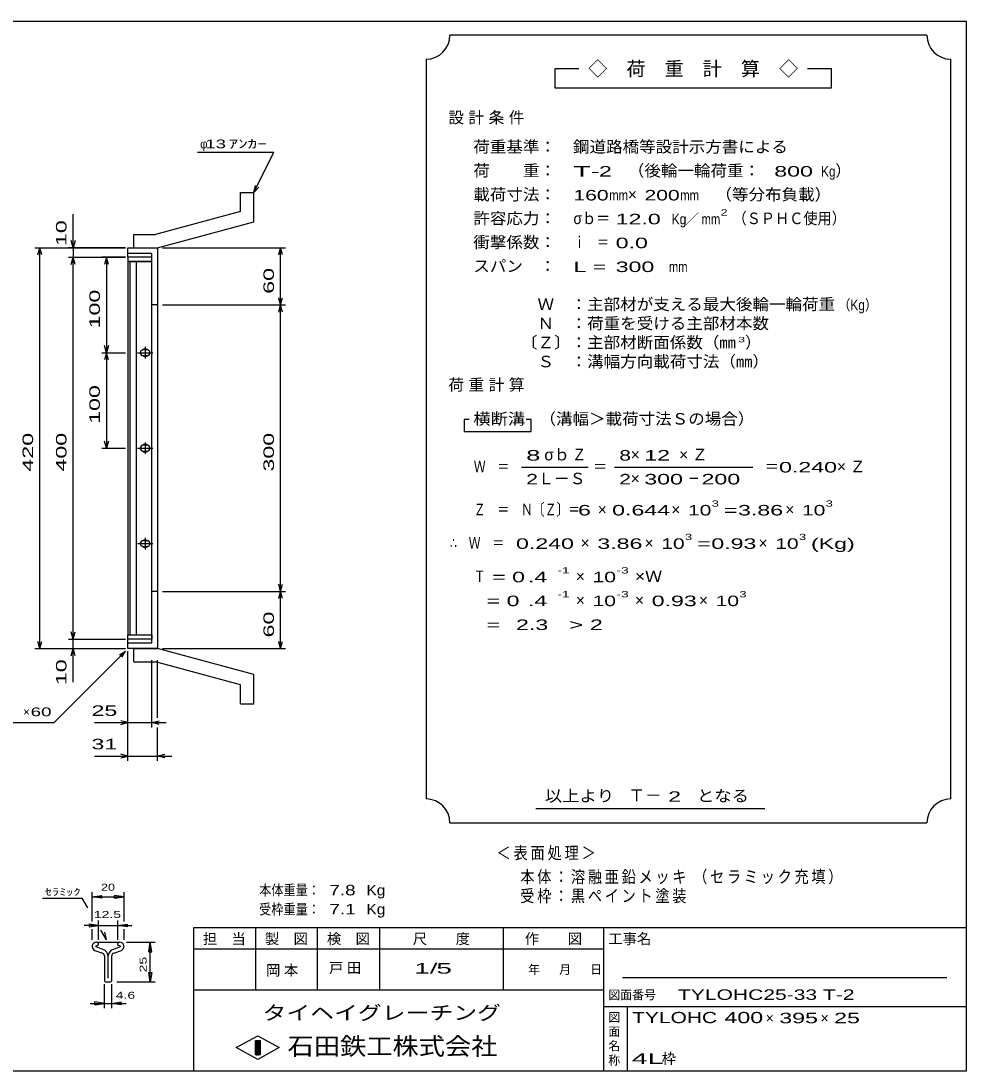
# Model space of a CAD drawing. Units: millimetres, scale not verified. Extents: x -910 to 862, y -642 to 530.
# Drawn here: x -129 to 862, y -570 to 530 of the extents above; entities that cross this region are included whole.
import ezdxf
from ezdxf.enums import TextEntityAlignment as Align

# ---------------------------------------------------------------- set-up
doc = ezdxf.new("R2010")
doc.units = ezdxf.units.MM
doc.header["$LTSCALE"] = 5
for name, color, linetype, lineweight in [('0_2', 150, 'Continuous', 25), ('16', 3, 'Continuous', 25), ('19', 6, 'Continuous', 25), ('22', 4, 'Continuous', 25), ('32', 4, 'Continuous', 25)]:
    doc.layers.add(name, color=color, linetype=linetype, lineweight=lineweight)
doc.styles.add('ベクトル', font='')
doc.styles.get('ベクトル').set_extended_font_data('ベクトル')

msp = doc.modelspace()

# ---------------------------------------------------------------- linework, layer by layer
at = {"layer": '0_2'}
for p, q in [((-868, 529.5), (862, 529.5)), ((862, 529.5), (862, -570.5)), ((862, -420.5), (52, -420.5)), ((52, -420.5), (52, -570.5)), ((117, -420.5), (117, -485.5)), ((182, -485.5), (182, -420.5)), ((247, -420.5), (247, -485.5)), ((377, -485.5), (377, -420.5)), ((482, -420.5), (482, -570.5)), ((482, -443), (52, -443)), ((842, -473), (502, -473)), ((52, -485.5), (482, -485.5)), ((482, -503), (862, -503)), ((507, -570.5), (507, -503)), ((97, -546), (119.5, -533.5)), ((117, -538.5), (122, -538.5)), ((117, -553.5), (117, -538.5)), ((117, -538.5), (118, -538.5)), ((118, -538.5), (118, -553.5)), ((119, -553.5), (119, -538.5)), ((119, -538.5), (120, -538.5)), ((119.5, -533.5), (142, -546)), ((120, -538.5), (120, -553.5)), ((121, -553.5), (121, -538.5)), ((121, -538.5), (122, -538.5)), ((122, -538.5), (122, -553.5)), ((122, -538.5), (122, -553.5)), ((119.5, -558.5), (97, -546)), ((142, -546), (119.5, -558.5)), ((122, -553.5), (117, -553.5)), ((118, -553.5), (119, -553.5)), ((120, -553.5), (121, -553.5)), ((862, -570.5), (-868, -570.5))]:
    msp.add_line(p, q, dxfattribs=at)
at = {"layer": '16'}
for p, q in [((8.5, 282), (-16.5, 282)), ((-16.5, 282), (-16.5, 277.5)), ((-16.5, 277.5), (8.5, 277.5)), ((-16.5, 277.5), (-16.5, -113.5)), ((8.5, 277.5), (-16.5, 277.5)), ((-14.5, 277.5), (-14.5, -113.5)), ((-7.5, -113.5), (-7.5, 277.5)), ((8.5, 277.5), (8.5, 282)), ((8.5, -113.5), (8.5, 277.5)), ((1.5, 188), (1.5, 176)), ((-6.5, 182), (9.5, 182)), ((3.5, 185), (-0.5, 185)), ((-0.5, 179), (3.5, 179)), ((1.5, 88), (1.5, 76)), ((-6.5, 82), (9.5, 82)), ((3.5, 85), (-0.5, 85)), ((-0.5, 79), (3.5, 79)), ((-6.5, -18), (9.5, -18)), ((3.5, -15), (-0.5, -15)), ((-0.5, -21), (3.5, -21)), ((1.5, -12), (1.5, -24)), ((-16.5, -113.5), (8.5, -113.5)), ((-16.5, -118), (-16.5, -113.5)), ((-16.5, -113.5), (8.5, -113.5)), ((8.5, -118), (-16.5, -118)), ((8.5, -113.5), (8.5, -118))]:
    msp.add_line(p, q, dxfattribs=at)
for centre, radius, start, end in [((-0.5, 182), 3, 90, 270), ((1.5, 182), 4, 46.6, 133.4), ((1.5, 182), 4, 226.6, 313.4), ((3.5, 182), 3, 270, 90), ((-0.5, 82), 3, 90, 270), ((1.5, 82), 4, 46.6, 133.4), ((1.5, 82), 4, 226.6, 313.4), ((3.5, 82), 3, 270, 90), ((-0.5, -18), 3, 90, 270), ((1.5, -18), 4, 46.6, 133.4), ((1.5, -18), 4, 226.6, 313.4), ((3.5, -18), 3, 270, 90)]:
    msp.add_arc(centre, radius, start, end, dxfattribs=at)
at = {"layer": '19'}
for p, q in [((101.5, 350), (115.5, 350)), ((101.5, 330), (101.5, 350)), ((115.5, 319), (115.5, 350)), ((101.5, 330), (12.5, 306)), ((14.5, 292), (115.5, 319)), ((-10.5, 306), (12.5, 306)), ((-10.5, 292), (-10.5, 306)), ((-16.5, 282), (-16.5, 292)), ((-16.5, 292), (13.5, 292)), ((8.5, 286), (-16.5, 286)), ((-10.5, 292), (14.5, 292)), ((8.5, -122), (8.5, 286)), ((13.5, 292), (14.5, 291)), ((14.5, 291), (14.5, -127)), ((14.5, 232), (8.5, 232)), ((14.5, -68), (8.5, -68)), ((-16.5, -128), (-16.5, -118)), ((-16.5, -122), (8.5, -122)), ((13.5, -128), (-16.5, -128)), ((-10.5, -128), (14.5, -128)), ((-10.5, -142), (-10.5, -128)), ((14.5, -127), (13.5, -128)), ((115.5, -155), (14.5, -128)), ((-10.5, -142), (12.5, -142)), ((101.5, -166), (12.5, -142)), ((115.5, -186), (115.5, -155)), ((101.5, -186), (101.5, -166)), ((101.5, -186), (115.5, -186))]:
    msp.add_line(p, q, dxfattribs=at)
at = {"layer": '22'}
for p, q in [((821, 514.5), (321, 514.5)), ((296, 489.5), (296, -285.5)), ((846, -285.5), (846, 489.5)), ((456, 479.5), (431, 479.5)), ((431, 479.5), (431, 459.5)), ((721, 479.5), (696, 479.5)), ((721, 459.5), (721, 479.5)), ((431, 459.5), (721, 459.5)), ((56.5, 392), (136.5, 392)), ((115.5, 350), (136.5, 392)), ((115.5, 350), (117, 357.3)), ((115.5, 350), (120.5, 355.5)), ((-74, 292), (-74, 327)), ((-74, 292), (-76, 299.5)), ((-72, 299.5), (-74, 292)), ((-114, 292), (-19, 292)), ((-111, 284.5), (-109, 292)), ((-107, 284.5), (-109, 292)), ((-109, -128), (-109, 292)), ((-19, 292), (-79, 292)), ((-74, 292), (-74, 282)), ((19.5, 292), (148.5, 292)), ((141.5, 284.5), (143.5, 292)), ((145.5, 284.5), (143.5, 292)), ((143.5, 232), (143.5, 292)), ((-79, 282), (-19, 282)), ((-76, 274.5), (-74, 282)), ((-72, 274.5), (-74, 282)), ((-74, -118), (-74, 282)), ((-19, 282), (-44, 282)), ((-39, 282), (-41, 274.5)), ((-37, 274.5), (-39, 282)), ((-39, 282), (-39, 182)), ((19.5, 232), (148.5, 232)), ((143.5, 232), (141.5, 239.5)), ((141.5, 224.5), (143.5, 232)), ((143.5, 232), (145.5, 239.5)), ((145.5, 224.5), (143.5, 232)), ((143.5, -68), (143.5, 232)), ((-39, 182), (-41, 189.5)), ((-37, 189.5), (-39, 182)), ((-44, 182), (-19, 182)), ((-39, 182), (-41, 174.5)), ((-37, 174.5), (-39, 182)), ((-39, 182), (-39, 82)), ((341, 112), (336, 112)), ((336, 112), (336, 99.5)), ((406, 112), (401, 112)), ((406, 99.5), (406, 112)), ((336, 99.5), (406, 99.5)), ((-39, 82), (-41, 89.5)), ((-37, 89.5), (-39, 82)), ((-44, 82), (-19, 82)), ((396, 62), (466, 62)), ((493.5, 62), (638.5, 62)), ((143.5, -68), (141.5, -60.5)), ((143.5, -68), (145.5, -60.5)), ((19.5, -68), (148.5, -68)), ((141.5, -75.5), (143.5, -68)), ((145.5, -75.5), (143.5, -68)), ((143.5, -128), (143.5, -68)), ((-109, -128), (-111, -120.5)), ((-109, -128), (-107, -120.5)), ((-79, -118), (-19, -118)), ((-74, -118), (-76, -110.5)), ((-74, -118), (-72, -110.5)), ((-74, -128), (-74, -118)), ((143.5, -128), (141.5, -120.5)), ((143.5, -128), (145.5, -120.5)), ((-114, -128), (-19, -128)), ((-94, -205.5), (-19, -130.5)), ((-79, -128), (-19, -128)), ((-76, -135.5), (-74, -128)), ((-72, -135.5), (-74, -128)), ((-74, -163), (-74, -128)), ((-25.5, -134.5), (-19, -130.5)), ((-23, -137), (-19, -130.5)), ((-16.5, -210.5), (-16.5, -130.5)), ((-16.5, -245.5), (-16.5, -130.5)), ((19.5, -128), (148.5, -128)), ((8.5, -210.5), (8.5, -140)), ((14.5, -200.5), (14.5, -140)), ((-194, -205.5), (-94, -205.5)), ((-51.5, -205.5), (-16.5, -205.5)), ((-16.5, -205.5), (-24, -203.5)), ((-24, -207.5), (-16.5, -205.5)), ((-16.5, -205.5), (8.5, -205.5)), ((8.5, -205.5), (16, -203.5)), ((16, -207.5), (8.5, -205.5)), ((8.5, -205.5), (23.5, -205.5)), ((14.5, -245.5), (14.5, -210.5)), ((-51.5, -240.5), (-16.5, -240.5)), ((-16.5, -240.5), (-24, -238.5)), ((-24, -242.5), (-16.5, -240.5)), ((-16.5, -240.5), (14.5, -240.5)), ((14.5, -240.5), (22, -238.5)), ((22, -242.5), (14.5, -240.5)), ((14.5, -240.5), (29.5, -240.5)), ((411, -295.5), (651, -295.5)), ((321, -310.5), (821, -310.5))]:
    msp.add_line(p, q, dxfattribs=at)
for centre, start, end in [((296, 514.5), 270, 0), ((846, 514.5), 180, 270), ((296, -310.5), 0, 90), ((846, -310.5), 90, 180)]:
    msp.add_arc(centre, 25, start, end, dxfattribs=at)
at = {"layer": '32'}
for p, q in [((-54, -414), (-54, -383)), ((-20.667, -414), (-20.667, -383)), ((-106.167, -389.5), (-64.5, -389.5)), ((-58.667, -399.5), (-64.5, -389.5)), ((-54, -388), (-44, -386.5)), ((-44, -389.5), (-54, -388)), ((-54, -388), (-20.667, -388)), ((-44, -389.5), (-44, -386.5)), ((-20.667, -388), (-30.667, -386.5)), ((-30.667, -389.5), (-30.667, -386.5)), ((-30.667, -389.5), (-20.667, -388)), ((-47.333, -418), (-62.333, -418)), ((-47.333, -418), (-57.333, -416.5)), ((-57.333, -416.5), (-57.333, -419.5)), ((-57.333, -419.5), (-47.333, -418)), ((-47.333, -433), (-47.333, -413)), ((-47.333, -418), (-27.333, -418)), ((-27.333, -413), (-27.333, -433)), ((-27.333, -418), (-17.333, -416.5)), ((-17.333, -419.5), (-27.333, -418)), ((-27.333, -418), (-12.333, -418)), ((-17.333, -416.5), (-17.333, -419.5)), ((-54, -433), (-54, -422)), ((-39, -433), (-44.833, -423)), ((-39, -433), (-40.833, -425.167)), ((-20.667, -433), (-20.667, -422)), ((-49.767, -439.354), (-47.367, -438.188)), ((-48.85, -435.5), (-25.433, -435.5)), ((-47.367, -438.188), (-47.367, -437.804)), ((-27.334, -437.804), (-27.334, -438.188)), ((-27.334, -438.188), (-24.934, -439.354)), ((-18.167, -435.5), (11.833, -435.5)), ((5.333, -445.5), (6.833, -435.5)), ((8.333, -445.5), (6.833, -435.5)), ((6.833, -477.167), (6.833, -435.5)), ((-51.298, -444.132), (-43.181, -446.982)), ((-42.832, -443.047), (-50.032, -440.514)), ((-41.184, -449.82), (-41.184, -476.02)), ((-37.333, -473.35), (-37.333, -449.9)), ((-33.517, -476.02), (-33.517, -449.82)), ((-24.669, -440.514), (-31.869, -443.047)), ((-31.52, -446.982), (-23.403, -444.132)), ((5.333, -445.5), (8.333, -445.5)), ((6.833, -477.167), (5.333, -467.167)), ((5.333, -467.167), (8.333, -467.167)), ((8.333, -467.167), (6.833, -477.167)), ((-41.167, -504.667), (-41.167, -479.667)), ((-40.017, -477.186), (-34.684, -477.186)), ((-33.5, -504.667), (-33.5, -479.667)), ((-28.167, -477.167), (11.833, -477.167)), ((-56.167, -499.667), (-41.167, -499.667)), ((-41.167, -499.667), (-51.167, -498.167)), ((-51.167, -501.167), (-51.167, -498.167)), ((-51.167, -501.167), (-41.167, -499.667)), ((-41.167, -499.667), (-33.5, -499.667)), ((-33.5, -499.667), (-23.5, -498.167)), ((-23.5, -501.167), (-33.5, -499.667)), ((-33.5, -499.667), (-18.5, -499.667)), ((-23.5, -501.167), (-23.5, -498.167))]:
    msp.add_line(p, q, dxfattribs=at)
for centre, radius, start, end in [((-49.517, -440), 4.5, 90.98, 246.68), ((-49.491, -440.027), 0.733, 111.91, 222.33), ((-49.781, -437.91), 2.417, 2.5, 85.55), ((-24.92, -437.91), 2.417, 94.45, 177.5), ((-25.184, -440), 4.5, 293.32, 89.02002), ((-25.21, -440.027), 0.733, 317.67, 68.08999), ((-44.181, -449.816), 3, 0, 70.58), ((-44.983, -450.405), 7.667, 3.78, 73.7), ((-29.718, -450.405), 7.667, 106.3, 176.22), ((-30.52, -449.816), 3, 109.42, 180), ((-40.017, -476.02), 1.167, 180, 270), ((-34.684, -476.02), 1.167, 270, 0)]:
    msp.add_arc(centre, radius, start, end, dxfattribs=at)

# ---------------------------------------------------------------- texts
at = {"layer": '0_2', "style": 'ベクトル'}
for s, height, p in [('担\u3000当', 11, (62, -432)), ('製\u3000図', 11, (127, -432)), ('検\u3000図', 11, (192, -432)), ('尺\u3000\u3000度', 11, (282, -432)), ('作\u3000\u3000図', 11, (399.5, -432)), ('工事名', 11, (487, -432)), ('年', 9.164, (403, -464.25)), ('月', 9.164, (435.5, -464.25)), ('日', 9.164, (468, -464.25)), ('図面番号', 9.164, (487, -490.75)), ('図', 9.164, (487, -514.25)), ('面', 9.164, (487, -529.25)), ('名', 9.164, (487, -544.25)), ('称', 9.164, (487, -559.25))]:
    msp.add_text(s, height=height, dxfattribs=at).set_placement(p, align=Align.MIDDLE_LEFT)
at = {"layer": '0_2', "color": 222, "style": 'ベクトル'}
for s, height, width, p in [('タイヘイグレーチング', 14.66, 1.25, (124.5, -509.5)), ('石田鉄工株式会社', 18.33, 1.1, (150.75, -544.5))]:
    msp.add_text(s, height=height, dxfattribs=dict(at, width=width)).set_placement(p, align=Align.MIDDLE_LEFT)
at = {"layer": '22', "color": 2, "style": 'ベクトル'}
for s, height, p in [('◇\u3000荷\u3000重\u3000計\u3000算\u3000◇', 14.66, (466, 479.5)), ('φ', 9.164, (59, 400.75)), ('）', 12.1, (725, 372.75)), ('×', 12.1, (507.5, 347.75)), ('／', 11, (567.25, 322)), ('）', 12.1, (630.5, 192.75)), ('σｂ', 12.1, (420, 75.25)), ('×', 12.1, (510.5, 75.25)), ('Ｌ－Ｓ', 12.1, (413.5, 50.25)), ('×', 12.1, (510.5, 50.25)), ('×', 12.1, (476, 17.75)), ('×', 12.1, (553, 17.75)), ('×', 12.1, (672.5, 17.75)), ('×', 12.1, (458, -17.25)), ('×', 12.1, (525, -17.25)), ('×', 12.1, (644.5, -17.25)), ('×', 12.1, (453, -52.25)), ('×', 12.1, (453, -77.25)), ('×', 12.1, (515, -77.25)), ('×', 12.1, (582, -77.25)), ('×', 9.164, (-126.5, -194.25)), ('Ｔ－', 12.83, (508, -281.75)), ('×', 11, (652, -515)), ('×', 11, (709.5, -515)), ('枠', 11, (543, -557.5))]:
    msp.add_text(s, height=height, dxfattribs=at).set_placement(p, align=Align.MIDDLE_LEFT)
for s, height, width, p in [(' 13 ', 9.164, 1.6, (59, 400.75)), ('ｱﾝｶｰ', 9.164, 1.6, (89, 400.75)), ('荷重基準：\u3000', 12.1, 1.05, (345.5, 397.75)), ('鋼道路橋等設計示方書による', 12.1, 1.05, (450, 397.75)), ('荷\u3000\u3000重：\u3000', 12.1, 1.05, (345.5, 372.75)), ('T-', 11, 2, (450.5, 372)), (' 2 ', 11, 1.65, (470.5, 372)), ('（後輪一輪荷重：', 12.1, 1.05, (507.5, 372.75)), ('  800', 11, 1.65, (647.5, 372)), ('Kg', 11, 0.85, (710, 372)), ('載荷寸法：\u3000', 12.1, 1.05, (345.5, 347.75)), ('160', 11, 1.5, (450.5, 347)), ('200', 11, 1.5, (525, 347)), ('\u3000（等分布負載）', 12.1, 1.05, (582, 347.75)), ('mm', 11, 0.8, (488, 347)), ('mm', 11, 0.8, (562.5, 347)), ('許容応力：\u3000', 12.1, 1.05, (345.5, 322.75)), ('2', 6.598, 1.5, (604.75, 329)), ('（ＳＰＨＣ使用）', 12.1, 0.9, (617.25, 322.75)), ('σｂ＝', 12.1, 0.9, (450.5, 322.75)), (' 12.0', 11, 1.65, (488, 322)), ('Kg', 11, 0.85, (553.5, 322)), ('mm', 11, 0.8, (584.75, 322)), ('衝撃係数：\u3000', 12.1, 1.05, (345.5, 297.75)), ('ｉ\u3000＝', 12.1, 0.75, (450.5, 297.75)), (' 0.0', 11, 1.65, (488, 297)), ('スパン\u3000：\u3000', 12.1, 1.05, (345.5, 272.75)), ('L =', 11, 1.65, (450.5, 272)), (' 300 ', 11, 1.65, (488, 272)), ('mm', 11, 0.8, (550.5, 272)), ('\u3000Ｗ\u3000：主部材が支える最大後輪一輪荷重', 12.1, 1.05, (395.5, 232.75)), ('（Kg）', 11, 0.85, (728, 232)), ('\u3000Ｎ\u3000：荷重を受ける主部材本数', 12.1, 1.05, (395.5, 212.75)), ('〔Ｚ〕：主部材断面係数（㎜', 12.1, 1.05, (395.5, 192.75)), ('3', 5.499, 1.8, (623, 195.75)), ('\u3000Ｓ\u3000：溝幅方向載荷寸法（㎜）', 12.1, 1.05, (395.5, 172.75)), ('横断溝', 12.1, 1.1, (345.5, 112.75)), ('\u3000（溝幅＞載荷寸法Ｓの場合）', 12.1, 1.05, (397.5, 112.75)), ('8', 11, 1.8, (401, 74.5)), ('Ｚ', 12.1, 0.9, (449, 75.25)), ('8', 11, 1.5, (498.5, 74.5)), (' 12 ', 11, 1.65, (518, 74.5)), ('Ｗ\u3000＝', 12.1, 0.75, (346, 62.75)), ('0.240', 11, 1.65, (666, 62)), ('2', 11, 1.5, (401, 49.5)), ('＝', 12.1, 0.9, (471, 62.75)), ('2', 11, 1.5, (498.5, 49.5)), (' 300 ', 11, 1.65, (518, 49.5)), (' 200 ', 11, 1.65, (578, 49.5)), ('＝', 12.1, 0.9, (651, 62.75)), ('－', 12.1, 0.75, (570.5, 50.25)), ('Ｚ\u3000＝\u3000Ｎ〔Ｚ〕＝', 12.1, 0.75, (346, 17.75)), (' 6 ', 11, 1.65, (448.5, 17)), ('0.644', 11, 1.65, (491, 17)), ('10', 11, 1.5, (570.5, 17)), ('3', 6.598, 1.5, (595.5, 24)), ('3.86', 11, 1.65, (623, 17)), ('10', 11, 1.5, (690, 17)), ('3', 6.598, 1.5, (715, 24)), ('=', 11, 1.7, (608, 17)), ('3', 6.598, 1.5, (567.5, -11)), ('3', 6.598, 1.5, (687, -11)), ('∴\u3000Ｗ\u3000＝', 12.1, 0.75, (321, -17.25)), (' 0.240', 11, 1.65, (383.5, -18)), ('3.86', 11, 1.65, (475.5, -18)), ('10', 11, 1.5, (542.5, -18)), ('=', 11, 1.7, (580, -18)), ('0.93', 11, 1.65, (595, -18)), ('10', 11, 1.5, (662, -18)), ('(Kg)', 11, 1.65, (699.5, -18)), ('-1', 6.598, 1.65, (433.5, -46)), ('-3', 6.598, 1.65, (495.5, -46)), ('Ｔ', 12.1, 0.75, (346, -52.25)), (' = 0', 11, 1.65, (358.5, -53)), (' .4 ', 11, 1.65, (396, -53)), ('10', 11, 1.5, (470.5, -53)), ('×Ｗ', 12.1, 1.1, (515, -52.25)), ('  = 0', 11, 1.65, (346, -78)), (' .4 ', 11, 1.65, (396, -78)), ('-1', 6.598, 1.65, (433.5, -71)), ('10', 11, 1.5, (470.5, -78)), ('-3', 6.598, 1.65, (495.5, -71)), ('0.93', 11, 1.65, (532.5, -78)), ('10', 11, 1.5, (599.5, -78)), ('3', 6.598, 1.5, (624.5, -71)), (' 2.3', 11, 1.65, (383.5, -103)), (' 2 ', 11, 1.65, (461, -103)), ('  =', 11, 1.65, (346, -103)), ('>', 11, 1.7, (446, -103)), (' 60 ', 9.164, 1.6, (-124, -194.25)), (' 25 ', 11, 1.65, (-61.5, -193)), (' 31 ', 11, 1.65, (-61.5, -228)), ('以上より\u3000', 12.1, 1.1, (420.5, -282.25)), (' 2 ', 11, 1.65, (543, -283)), ('となる', 12.1, 1.1, (580, -282.25)), ('本体重量：', 11, 0.85, (121, -381)), ('  7.8', 11, 1.35, (183.5, -381)), ('Kg', 11, 1.1, (233.5, -381)), ('受枠重量：', 11, 0.85, (121, -401)), ('  7.1', 11, 1.35, (183.5, -401)), ('Kg', 11, 1.1, (233.5, -401)), ('1/', 11, 2, (283.5, -463)), (' 5 ', 11, 2, (298.5, -463)), ('TYLOHC25-33 T-2', 11, 1.5, (560, -490.5)), ('TYLOHC', 11.73, 1.4, (512, -514.5)), (' 400 ', 11.73, 1.55, (602, -514.5)), (' 395 ', 11, 1.65, (659.5, -515)), (' 25 ', 11, 1.65, (717, -515)), ('4L', 11, 2.05, (511.5, -557.5))]:
    msp.add_text(s, height=height, dxfattribs=dict(at, width=width)).set_placement(p, align=Align.MIDDLE_LEFT)
at = {"layer": '22', "color": 2, "style": 'ベクトル', "width": 1.65}
for s, p in [(' 10 ', (-86.5, 287)), (' 60 ', (131, 237)), (' 100 ', (-51.5, 200.75)), (' 100 ', (-51.5, 100.75)), (' 420 ', (-121.5, 50.75)), (' 400 ', (-86.5, 50.75)), (' 300 ', (131, 50.75)), (' 60 ', (131, -123)), (' 10 ', (-86.5, -173))]:
    msp.add_text(s, height=11, rotation=90, dxfattribs=at).set_placement(p, align=Align.MIDDLE_LEFT)
at = {"layer": '22', "color": 2, "attachment_point": 4, "style": 'ベクトル'}
for s, insert, char_height in [('\\T1.28;設計条件', (319.25, 427.75), 12.1), ('\\T1.28;荷重計算', (319.25, 147.75), 12.1), ('\\T1.42;×Ｚ', (561.25, 75.25), 12.1), ('\\T1.42;×Ｚ', (726.75, 62.75), 12.1), ('\\T1.2;\\W0.85;＜表面処理＞', (369.75, -342.75), 12.83), ('\\T1.19;\\W0.85;本体：溶融亜鉛メッキ', (394.75, -367.75), 12.83), ('\\T1.19;\\W0.85;（セラミック充填）', (576, -367.75), 12.83), ('\\T1.19;\\W0.85;受枠：黒ペイント塗装', (394.75, -387.75), 12.83), ('\\T1.25;岡本\u3000', (128.25, -465.5), 11), ('\\T1.25;戸田\u3000', (194.25, -463), 11)]:
    msp.add_mtext(s, dxfattribs=dict(at, insert=insert, char_height=char_height))
at = {"layer": '32', "color": 2, "style": 'ベクトル'}
for s, width, p in [('ｾﾗﾐｯｸ', 1.5, (-103.667, -383)), ('20', 1.35, (-44.833, -378)), ('12.5', 1.5, (-52.333, -406.5)), (' 4.6 ', 1.5, (-33.5, -491.167))]:
    msp.add_text(s, height=7.331, dxfattribs=dict(at, width=width)).set_placement(p, align=Align.MIDDLE_LEFT)
at = {"layer": '32', "color": 2, "style": 'ベクトル', "width": 1.5}
msp.add_text(' 25 ', height=7.331, rotation=90, dxfattribs=at).set_placement((-0.667, -471.333), align=Align.MIDDLE_LEFT)

doc.saveas('drawing.dxf')
